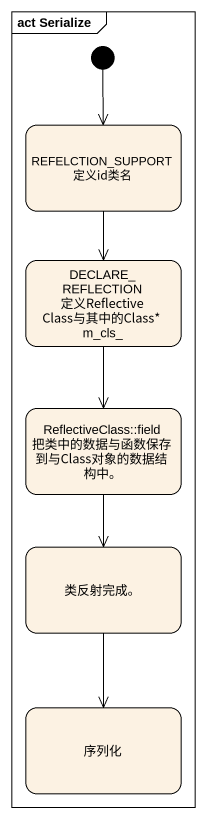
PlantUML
@startuml
mainframe act Serialize
hide empty description
state "REFELCTION_SUPPORT 定义id类名" as REFELCTION_SUPPORT_定义id类名
state "DECLARE_REFLECTION 定义ReflectiveClass与其中的Class* m_cls_" as DECLARE_REFLECTION
state "ReflectiveClass::field 把类中的数据与函数保存到与Class对象的数据结构中。" as ReflectiveClass_field
state "类反射完成。" as 类反射完成
state 序列化
[*] --> REFELCTION_SUPPORT_定义id类名
REFELCTION_SUPPORT_定义id类名 --> DECLARE_REFLECTION
DECLARE_REFLECTION --> ReflectiveClass_field
ReflectiveClass_field --> 类反射完成
类反射完成 --> 序列化
@enduml
